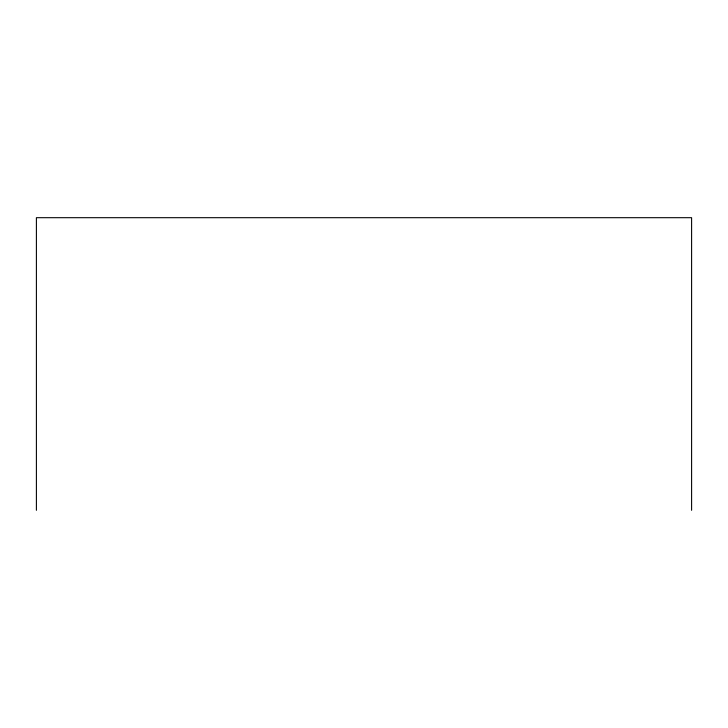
<?xml version="1.0" encoding="UTF-8"?>
<svg xmlns="http://www.w3.org/2000/svg" width="728" height="728" viewBox="0 0 728 728"><rect width="100%" height="100%" fill="white"/><g stroke="black" fill="none" stroke-linecap="round" stroke-linejoin="round"><path stroke-width="1.09" d="M691.6 510.31L691.6 217.69L36.4 217.69L36.4 510.31"/></g></svg>
